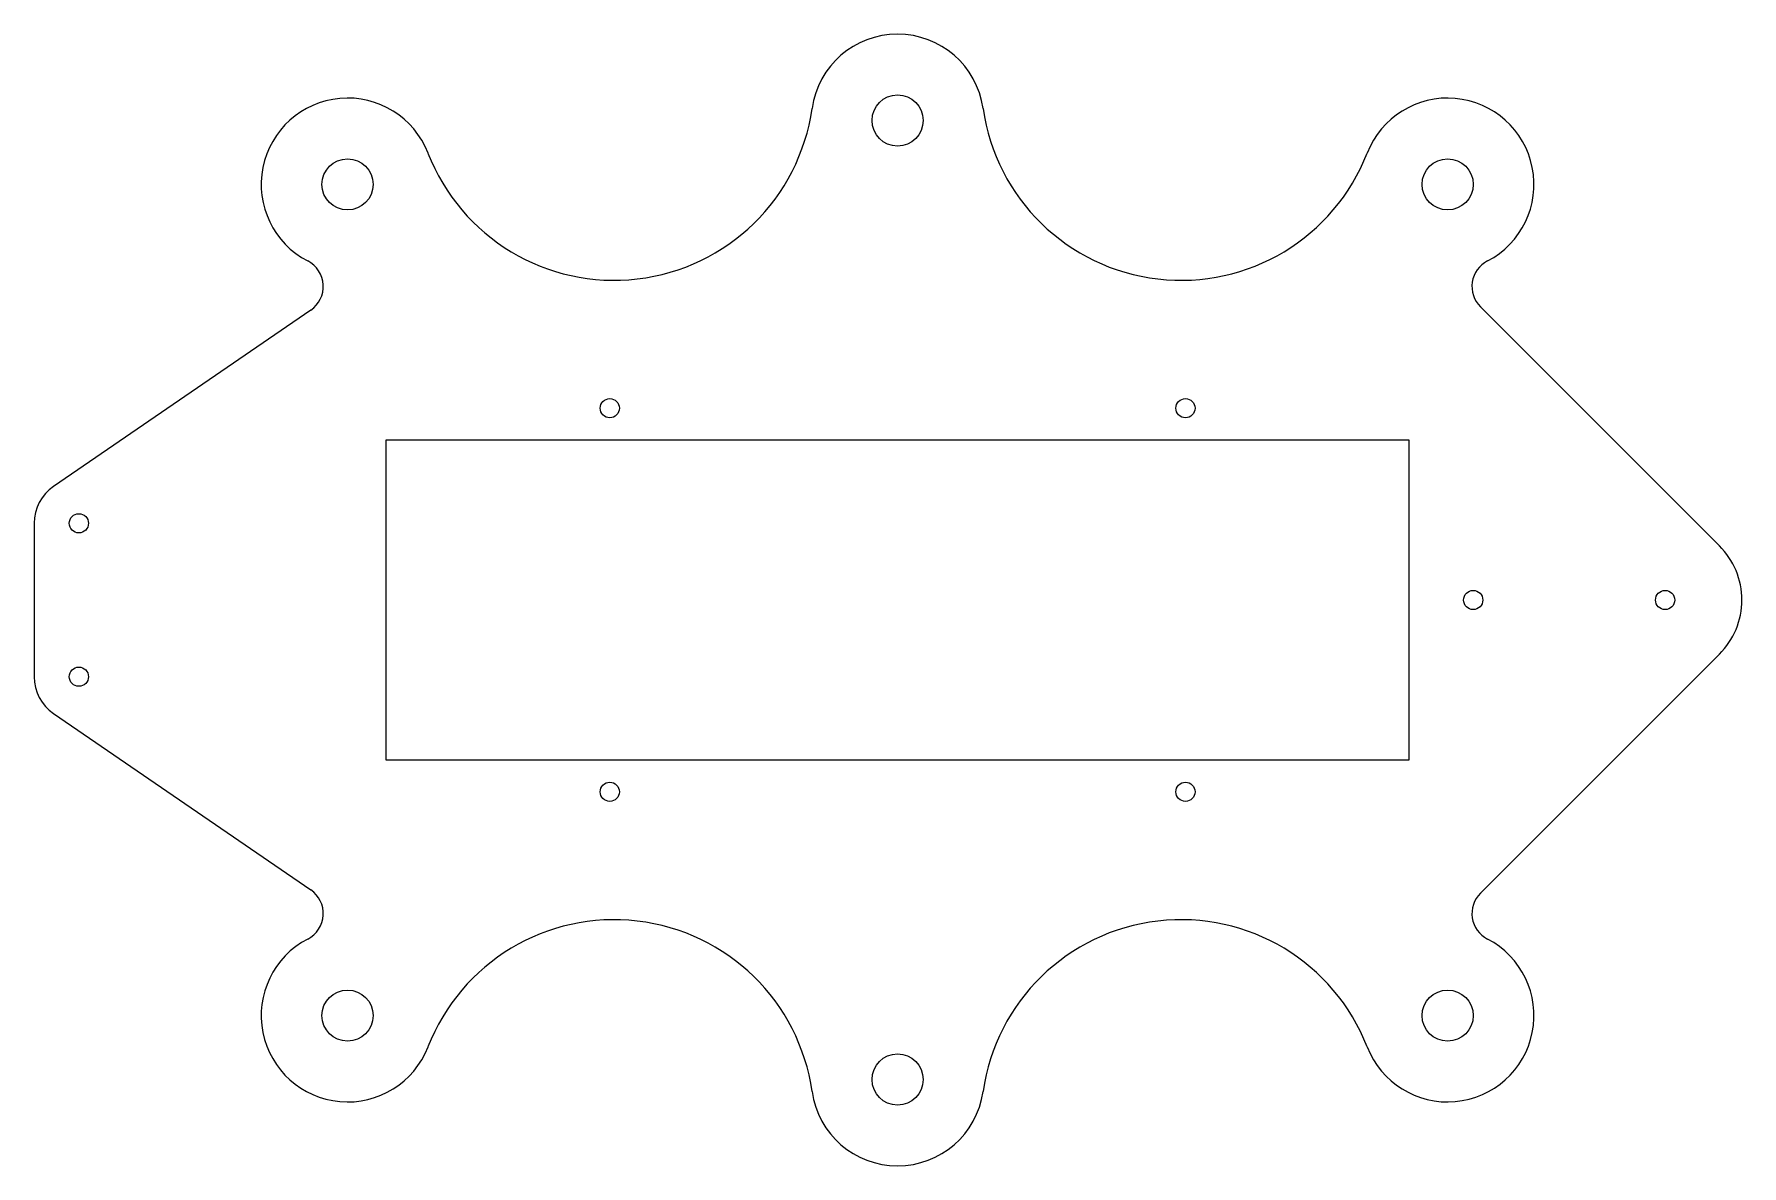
# Model space of a CAD drawing. Header units: millimetres. Extents: x -135 to 132, y -88 to 88.
import ezdxf

# ---------------------------------------------------------------- set-up
doc = ezdxf.new("R2010")
doc.units = ezdxf.units.MM
doc.layers.add('BodyBottom', color=7, linetype='CONTINUOUS')

msp = doc.modelspace()

# ---------------------------------------------------------------- linework, layer by layer
at = {"layer": 'BodyBottom'}
for p, q in [((-13.37, 76.88), (-13.37, 76.88, 2)), ((-13.37, 76.88), (-13.37, 76.88, 2)), ((4, 75), (4, 75, 2)), ((4, 75), (4, 75, 2)), ((13.37, 76.88), (13.37, 76.88, 2)), ((13.37, 76.88), (13.37, 76.88, 2)), ((-73.42, 69.9), (-73.42, 69.9, 2)), ((-73.42, 69.9), (-73.42, 69.9, 2)), ((73.42, 69.9), (73.42, 69.9, 2)), ((73.42, 69.9), (73.42, 69.9, 2)), ((-82, 65), (-82, 65, 2)), ((-82, 65), (-82, 65, 2)), ((90, 65), (90, 65, 2)), ((90, 65), (90, 65, 2)), ((-92.23, 53.02), (-92.23, 53.02, 2)), ((-92.23, 53.02), (-92.23, 53.02, 2)), ((92.23, 53.02), (92.23, 53.02, 2)), ((92.23, 53.02), (92.23, 53.02, 2)), ((91.12, 45.85), (91.12, 45.85, 2)), ((128.49, 8.49), (91.12, 45.85)), ((128.49, 8.49, 2), (91.12, 45.85, 2)), ((128.49, 8.49), (91.12, 45.85)), ((128.49, 8.49, 2), (91.12, 45.85, 2)), ((91.12, 45.85), (91.12, 45.85, 2)), ((-91.76, 45.32), (-131.96, 17.77)), ((-91.76, 45.32, 2), (-131.96, 17.77, 2)), ((-91.76, 45.32), (-131.96, 17.77)), ((-91.76, 45.32, 2), (-131.96, 17.77, 2)), ((-91.76, 45.32), (-91.76, 45.32, 2)), ((-91.76, 45.32), (-91.76, 45.32, 2)), ((-43.5, 30), (-43.5, 30, 2)), ((-43.5, 30), (-43.5, 30, 2)), ((46.5, 30), (46.5, 30, 2)), ((46.5, 30), (46.5, 30, 2)), ((-80, 25), (-80, -25)), ((80, 25), (-80, 25)), ((-80, 25, 2), (-80, -25, 2)), ((80, 25, 2), (-80, 25, 2)), ((-80, 25), (-80, 25, 2)), ((-80, 25), (-80, -25)), ((-80, 25, 2), (-80, -25, 2)), ((-80, 25), (-80, 25, 2)), ((80, 25), (-80, 25)), ((80, 25, 2), (-80, 25, 2)), ((80, -25), (80, 25)), ((80, -25, 2), (80, 25, 2)), ((80, 25), (80, 25, 2)), ((80, -25), (80, 25)), ((80, -25, 2), (80, 25, 2)), ((80, 25), (80, 25, 2)), ((-131.96, 17.77), (-131.96, 17.77, 2)), ((-131.96, 17.77), (-131.96, 17.77, 2)), ((-135, 12), (-135, 0)), ((-135, 12, 2), (-135, 0, 2)), ((-135, 12), (-135, 12, 2)), ((-135, 12), (-135, 12, 2)), ((-135, 12), (-135, 0)), ((-135, 12, 2), (-135, 0, 2)), ((-126.5, 12), (-126.5, 12, 2)), ((-126.5, 12), (-126.5, 12, 2)), ((128.49, 8.49), (128.49, 8.49, 2)), ((128.49, 8.49), (128.49, 8.49, 2)), ((-135, 0), (-135, -12)), ((-135, 0, 2), (-135, -12, 2)), ((-135, 0), (-135, 0, 2)), ((-135, 0), (-135, 0, 2)), ((-135, 0), (-135, -12)), ((-135, 0, 2), (-135, -12, 2)), ((91.5, 0), (91.5, 0, 2)), ((91.5, 0), (91.5, 0, 2)), ((121.5, 0), (121.5, 0, 2)), ((121.5, 0), (121.5, 0, 2)), ((132, 0), (132, 0, 2)), ((132, 0), (132, 0, 2)), ((91.12, -45.85), (128.49, -8.49)), ((91.12, -45.85, 2), (128.49, -8.49, 2)), ((91.12, -45.85), (128.49, -8.49)), ((91.12, -45.85, 2), (128.49, -8.49, 2)), ((128.49, -8.49), (128.49, -8.49, 2)), ((128.49, -8.49), (128.49, -8.49, 2)), ((-135, -12), (-135, -12, 2)), ((-135, -12), (-135, -12, 2)), ((-126.5, -12), (-126.5, -12, 2)), ((-126.5, -12), (-126.5, -12, 2)), ((-131.96, -17.77), (-91.76, -45.32)), ((-131.96, -17.77, 2), (-91.76, -45.32, 2)), ((-131.96, -17.77), (-131.96, -17.77, 2)), ((-131.96, -17.77), (-91.76, -45.32)), ((-131.96, -17.77, 2), (-91.76, -45.32, 2)), ((-131.96, -17.77), (-131.96, -17.77, 2)), ((-80, -25), (80, -25)), ((-80, -25, 2), (80, -25, 2)), ((-80, -25), (-80, -25, 2)), ((-80, -25), (80, -25)), ((-80, -25, 2), (80, -25, 2)), ((-80, -25), (-80, -25, 2)), ((80, -25), (80, -25, 2)), ((80, -25), (80, -25, 2)), ((-43.5, -30), (-43.5, -30, 2)), ((-43.5, -30), (-43.5, -30, 2)), ((46.5, -30), (46.5, -30, 2)), ((46.5, -30), (46.5, -30, 2)), ((-91.76, -45.32), (-91.76, -45.32, 2)), ((-91.76, -45.32), (-91.76, -45.32, 2)), ((91.12, -45.85), (91.12, -45.85, 2)), ((91.12, -45.85), (91.12, -45.85, 2)), ((-92.23, -53.02), (-92.23, -53.02, 2)), ((-92.23, -53.02), (-92.23, -53.02, 2)), ((92.23, -53.02), (92.23, -53.02, 2)), ((92.23, -53.02), (92.23, -53.02, 2)), ((-82, -65), (-82, -65, 2)), ((-82, -65), (-82, -65, 2)), ((90, -65), (90, -65, 2)), ((90, -65), (90, -65, 2)), ((-73.42, -69.9), (-73.42, -69.9, 2)), ((-73.42, -69.9), (-73.42, -69.9, 2)), ((73.42, -69.9), (73.42, -69.9, 2)), ((73.42, -69.9), (73.42, -69.9, 2)), ((-13.37, -76.88), (-13.37, -76.88, 2)), ((-13.37, -76.88), (-13.37, -76.88, 2)), ((4, -75), (4, -75, 2)), ((4, -75), (4, -75, 2)), ((13.37, -76.88), (13.37, -76.88, 2)), ((13.37, -76.88), (13.37, -76.88, 2))]:
    msp.add_line(p, q, dxfattribs=at)
for centre, radius in [((0, 75), 4), ((0, 75, 2), 4), ((0, 75, 2), 4), ((0, 75), 4), ((-86, 65), 4), ((-86, 65, 2), 4), ((-86, 65, 2), 4), ((-86, 65), 4), ((86, 65), 4), ((86, 65, 2), 4), ((86, 65, 2), 4), ((86, 65), 4), ((-45, 30), 1.5), ((-45, 30, 2), 1.5), ((-45, 30, 2), 1.5), ((-45, 30), 1.5), ((45, 30), 1.5), ((45, 30, 2), 1.5), ((45, 30, 2), 1.5), ((45, 30), 1.5), ((-128, 12), 1.5), ((-128, 12, 2), 1.5), ((-128, 12, 2), 1.5), ((-128, 12), 1.5), ((90, 0), 1.5), ((90, 0, 2), 1.5), ((90, 0, 2), 1.5), ((90, 0), 1.5), ((120, 0), 1.5), ((120, 0, 2), 1.5), ((120, 0, 2), 1.5), ((120, 0), 1.5), ((-128, -12), 1.5), ((-128, -12, 2), 1.5), ((-128, -12, 2), 1.5), ((-128, -12), 1.5), ((-45, -30), 1.5), ((-45, -30, 2), 1.5), ((-45, -30, 2), 1.5), ((-45, -30), 1.5), ((45, -30), 1.5), ((45, -30, 2), 1.5), ((45, -30, 2), 1.5), ((45, -30), 1.5), ((-86, -65), 4), ((-86, -65, 2), 4), ((-86, -65, 2), 4), ((-86, -65), 4), ((86, -65), 4), ((86, -65, 2), 4), ((86, -65, 2), 4), ((86, -65), 4), ((0, -75), 4), ((0, -75, 2), 4), ((0, -75, 2), 4), ((0, -75), 4)]:
    msp.add_circle(centre, radius, dxfattribs=at)
for centre, radius, start, end in [((0, 75), 13.5, 8.0244, 171.9756), ((0, 75, 2), 13.5, 8.0244, 171.9756), ((0, 75), 13.5, 8.0244, 171.9756), ((0, 75, 2), 13.5, 8.0244, 171.9756), ((-86, 65), 13.5, 21.2889, -117.4734), ((-86, 65, 2), 13.5, 21.2889, -117.4734), ((-86, 65), 13.5, 21.2889, -117.4734), ((-86, 65, 2), 13.5, 21.2889, -117.4734), ((86, 65), 13.5, -62.5266, 158.7111), ((86, 65, 2), 13.5, -62.5266, 158.7111), ((86, 65), 13.5, -62.5266, 158.7111), ((86, 65, 2), 13.5, -62.5266, 158.7111), ((-44.31, 81.25), 31.25, -158.7108, -8.024), ((-44.31, 81.25, 2), 31.25, -158.7108, -8.024), ((-44.31, 81.25), 31.25, -158.7108, -8.024), ((-44.31, 81.25, 2), 31.25, -158.7108, -8.024), ((44.31, 81.25), 31.25, -171.976, -21.2892), ((44.31, 81.25, 2), 31.25, -171.976, -21.2892), ((44.31, 81.25), 31.25, -171.976, -21.2892), ((44.31, 81.25, 2), 31.25, -171.976, -21.2892), ((-94.3, 49.03), 4.5, -55.5798, 62.5254), ((-94.3, 49.03, 2), 4.5, -55.5798, 62.5254), ((-94.3, 49.03), 4.5, -55.5798, 62.5254), ((-94.3, 49.03, 2), 4.5, -55.5798, 62.5254), ((94.3, 49.03), 4.5, 117.4746, -135), ((94.3, 49.03, 2), 4.5, 117.4746, -135), ((94.3, 49.03), 4.5, 117.4746, -135), ((94.3, 49.03, 2), 4.5, 117.4746, -135), ((-128, 12), 7, 124.4202, -180), ((-128, 12, 2), 7, 124.4202, -180), ((-128, 12), 7, 124.4202, -180), ((-128, 12, 2), 7, 124.4202, -180), ((120, 0), 12, 0, 45), ((120, 0, 2), 12, 0, 45), ((120, 0), 12, 0, 45), ((120, 0, 2), 12, 0, 45), ((120, 0), 12, -45, 0), ((120, 0, 2), 12, -45, 0), ((120, 0), 12, -45, 0), ((120, 0, 2), 12, -45, 0), ((-128, -12), 7, 180, -124.4202), ((-128, -12, 2), 7, 180, -124.4202), ((-128, -12), 7, 180, -124.4202), ((-128, -12, 2), 7, 180, -124.4202), ((-94.3, -49.03), 4.5, -62.5254, 55.5798), ((-94.3, -49.03, 2), 4.5, -62.5254, 55.5798), ((-94.3, -49.03), 4.5, -62.5254, 55.5798), ((-94.3, -49.03, 2), 4.5, -62.5254, 55.5798), ((94.3, -49.03), 4.5, 135, -117.4746), ((94.3, -49.03, 2), 4.5, 135, -117.4746), ((94.3, -49.03), 4.5, 135, -117.4746), ((94.3, -49.03, 2), 4.5, 135, -117.4746), ((-44.31, -81.25), 31.25, 8.024, 158.7108), ((-44.31, -81.25, 2), 31.25, 8.024, 158.7108), ((-44.31, -81.25), 31.25, 8.024, 158.7108), ((-44.31, -81.25, 2), 31.25, 8.024, 158.7108), ((44.31, -81.25), 31.25, 21.2892, 171.976), ((44.31, -81.25, 2), 31.25, 21.2892, 171.976), ((44.31, -81.25), 31.25, 21.2892, 171.976), ((44.31, -81.25, 2), 31.25, 21.2892, 171.976), ((-86, -65), 13.5, 117.4734, -21.2889), ((-86, -65, 2), 13.5, 117.4734, -21.2889), ((-86, -65), 13.5, 117.4734, -21.2889), ((-86, -65, 2), 13.5, 117.4734, -21.2889), ((86, -65), 13.5, -158.7111, 62.5266), ((86, -65, 2), 13.5, -158.7111, 62.5266), ((86, -65), 13.5, -158.7111, 62.5266), ((86, -65, 2), 13.5, -158.7111, 62.5266), ((0, -75), 13.5, -171.9756, -8.0244), ((0, -75, 2), 13.5, -171.9756, -8.0244), ((0, -75), 13.5, -171.9756, -8.0244), ((0, -75, 2), 13.5, -171.9756, -8.0244)]:
    msp.add_arc(centre, radius, start, end, dxfattribs=at)

doc.saveas('drawing.dxf')
